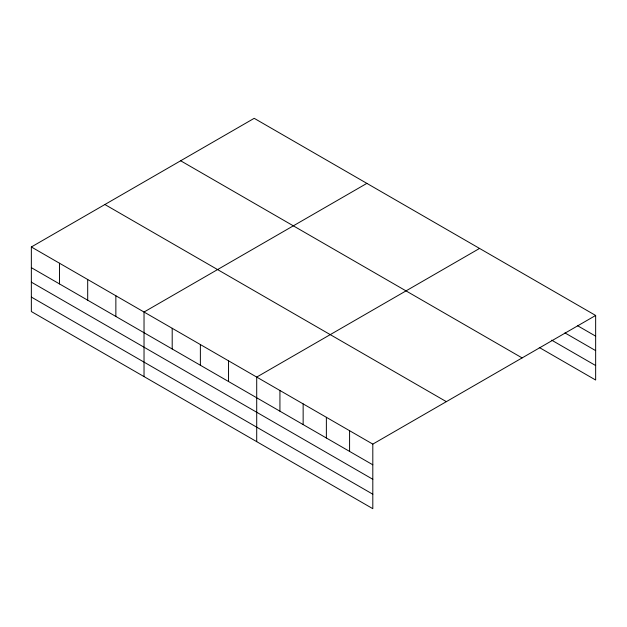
<?xml version="1.0" encoding="UTF-8"?>
<svg xmlns="http://www.w3.org/2000/svg" width="627" height="627" viewBox="0 0 627 627"><rect width="100%" height="100%" fill="white"/><g stroke="black" fill="none" stroke-linecap="round" stroke-linejoin="round"><path stroke-width="0.94" d="M539.259 347.468L595.65 380.025L595.65 315.459L254.194 118.323L31.35 246.975L31.35 311.541L372.806 508.677L372.806 444.112L31.35 246.975M366.873 183.374L144.03 312.034L144.03 376.6M479.553 248.433L256.709 377.086L256.709 441.651M372.806 444.112L595.65 315.459M577.404 325.617L595.65 336.15M564.966 332.913L595.65 350.626M551.697 340.171L595.65 365.541M180.654 160.778L522.111 357.915M104.889 204.52L446.346 401.656M31.35 267.666L372.806 464.811M31.35 282.15L372.806 479.287M31.35 297.065L372.806 494.201M349.584 430.71L349.584 451.401M326.369 417.308L326.369 437.999M303.147 403.898L303.147 424.589M279.932 390.496L279.932 411.187M228.542 360.823L228.542 381.514M200.374 344.56L200.374 365.251M172.198 328.297L172.198 348.988M115.862 295.772L115.862 316.463M87.694 279.509L87.694 300.2M59.518 263.238L59.518 283.937"/></g></svg>
